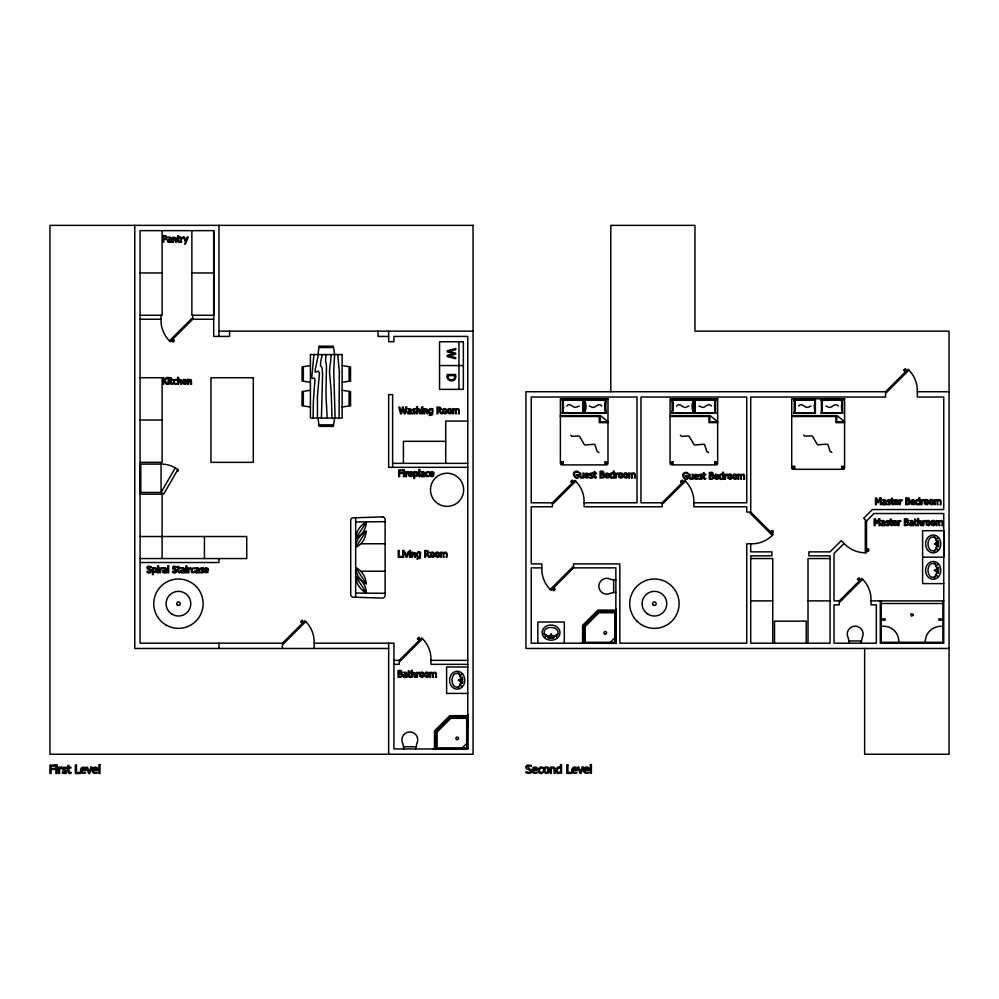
<?xml version="1.0" encoding="UTF-8"?>
<svg xmlns="http://www.w3.org/2000/svg" width="999" height="999" viewBox="0 0 999 999"><rect width="100%" height="100%" fill="white"/><g stroke="black" fill="none" stroke-linecap="round" stroke-linejoin="round"><path stroke-width="1.5" d="M774.525 643.181L774.525 621.141L806.255 621.141L806.255 643.181M949.05 648.463L525.949 648.463L525.949 391.733L885.589 391.733L908.029 369.305L908.878 370.154A28.809 28.809 0 0 1 917.319 390.522L917.319 397.028L943.755 397.028L943.755 509.552L872.364 509.552L863.71 518.206L866.52 521.016L866.52 552.747L865.296 552.747L865.296 521.016L866.52 521.016L874 513.523L943.755 513.523L943.755 643.181L880.294 643.181L880.294 600.874M922.601 557.155L922.601 530.706L943.755 530.706L943.755 557.155L922.601 557.155L922.601 583.603L943.755 583.603M326.273 354.707L326.261 354.932A11.563 11.563 0 0 0 326.136 355.482L326.074 355.794A32.118 32.118 0 0 0 325.774 357.58L325.612 359.116A11.826 11.826 0 0 0 325.649 360.939L326.261 364.598A22.827 22.827 0 0 1 326.461 366.508L326.024 390.484A341.421 341.421 0 0 0 326.161 398.638L327.16 418.032M355.656 517.669L355.656 597.327M313.062 418.032L313.336 403.296A252.485 252.485 0 0 1 313.773 395.479L314.985 379.27L314.298 378.022L312.188 378.534L311.775 377.372L313.936 354.57M934.327 562.849L934.477 563.324A3.834 3.834 0 0 1 936.026 564.972M563.299 464.373L563.336 461.988L560.951 461.988M672.989 464.373L673.026 461.988L670.629 461.988M794.63 468.781L794.667 466.383L792.269 466.383M321.428 418.032L322.602 374.001L322.053 367.969A4.196 4.196 0 0 0 321.641 367.182L320.804 365.996A3.584 3.584 0 0 1 320.417 365.022L321.104 359.528A101.96 101.96 0 0 0 321.728 357.093L322.315 354.57M460.789 681.043L460.527 682.979A8.192 8.192 0 0 1 459.765 685.052A4.933 4.933 0 0 1 458.441 686.625A2.01 2.01 0 0 1 457.205 687.062L456.481 687.062A2.935 2.935 0 0 1 454.895 686.6A5.157 5.157 0 0 1 453.346 685.052A7.418 7.418 0 0 1 452.41 682.941A10.539 10.539 0 0 1 452.41 677.484A7.418 7.418 0 0 1 453.346 675.374A5.157 5.157 0 0 1 454.895 673.838A2.935 2.935 0 0 1 456.481 673.376L457.205 673.376A2.01 2.01 0 0 1 458.441 673.801A4.933 4.933 0 0 1 459.765 675.374A8.192 8.192 0 0 1 460.527 677.459L460.789 679.382M936.787 544.78L936.513 546.703A8.192 8.192 0 0 1 935.751 548.788A4.933 4.933 0 0 1 934.44 550.362A2.01 2.01 0 0 1 933.191 550.786L932.467 550.786A2.935 2.935 0 0 1 930.881 550.324A5.157 5.157 0 0 1 929.332 548.788A7.418 7.418 0 0 1 928.396 546.678A10.539 10.539 0 0 1 928.396 541.221A7.418 7.418 0 0 1 929.332 539.11A5.157 5.157 0 0 1 930.881 537.562A2.935 2.935 0 0 1 932.467 537.1L933.191 537.1A2.01 2.01 0 0 1 934.44 537.537A4.933 4.933 0 0 1 935.751 539.11A8.192 8.192 0 0 1 936.513 541.183L936.787 543.119M936.787 571.216L936.513 573.151A8.192 8.192 0 0 1 935.751 575.224A4.933 4.933 0 0 1 934.44 576.81A2.01 2.01 0 0 1 933.191 577.235L932.467 577.235A2.935 2.935 0 0 1 930.881 576.773A5.157 5.157 0 0 1 929.332 575.224A7.418 7.418 0 0 1 928.396 573.114A10.539 10.539 0 0 1 928.396 567.669A7.418 7.418 0 0 1 929.332 565.559A5.157 5.157 0 0 1 930.881 564.01A2.935 2.935 0 0 1 932.467 563.548L933.191 563.548A2.01 2.01 0 0 1 934.44 563.973A4.933 4.933 0 0 1 935.751 565.559A8.192 8.192 0 0 1 936.513 567.632L936.787 569.567M458.329 672.664L458.479 673.151A3.834 3.834 0 0 1 460.027 674.8M934.327 536.401L934.477 536.875A3.834 3.834 0 0 1 936.026 538.536M936.1 547.976L938.024 550.212M317.919 354.57L319.018 347.515L333.541 347.515L334.64 354.57L334.066 364.348A122.69 122.69 0 0 0 333.803 372.652L335.09 418.032M334.64 418.032L333.541 425.087L319.018 425.087L317.919 418.032M318.344 354.57L315.809 367.02A34.565 34.565 0 0 1 315.247 368.918L315.197 372.165L318.394 371.128L319.468 372.914L317.432 396.378L317.47 418.032M432.018 408.966L432.867 408.741L432.555 414.735L429.133 415.472C429.558 414.947 434.602 413.261 430.119 413.648C427.16 412.749 429.008 407.03 432.018 408.966A2.248 2.248 0 0 0 430.357 408.653M419.742 552.435L420.591 552.222L420.279 558.216L416.845 558.941C417.282 558.416 422.327 556.73 417.844 557.117C414.885 556.218 416.733 550.499 419.742 552.435A2.248 2.248 0 0 0 418.082 552.122M549.8 637.999L550.549 634.802L551.548 634.802L552.297 637.999L549.8 637.999L550.424 635.352L551.673 635.352L552.297 637.999M415.859 748.95L416.683 743.843A7.93 7.93 0 0 0 409.815 731.942A7.93 7.93 0 0 0 402.934 743.843L403.771 748.95M861.213 643.181L862.05 638.074A7.93 7.93 0 0 0 855.169 626.173A7.93 7.93 0 0 0 848.301 638.074L849.125 643.181M460.114 684.253L462.025 686.475M936.1 574.425L938.024 576.648M174.388 467.407L175.25 467.907L161.076 492.445L140.747 492.445L140.747 464.11L162.075 464.11M175.25 467.907L177.934 469.455L178.034 470.704L177.198 470.729L163.761 493.993L161.076 492.445L161.076 464.11M355.831 538.411L366.333 522.102A19.093 19.093 0 0 1 355.831 538.411A19.093 19.093 0 0 1 366.333 522.102M355.656 547.514L366.158 531.206A19.093 19.093 0 0 0 355.656 547.514A19.093 19.093 0 0 0 366.158 531.206M551.673 634.939L550.998 633.678L550.499 635.014M544.792 637.437L547.015 635.526M545.991 635.364L546.178 635.152A8.192 8.192 0 0 0 548.289 635.938L550.224 636.201M566.833 406.056C570.466 401.511 573.101 409.44 576.923 406.905M676.523 406.056C680.356 401.436 683.204 410.077 687.3 406.63A9.216 9.216 0 0 1 688.96 406.106M798.626 406.056C802.447 401.436 805.306 410.077 809.402 406.63A9.216 9.216 0 0 1 811.063 406.106M192.745 315.272L192.745 319.243L170.305 341.67L169.455 340.821L191.895 318.381L192.745 319.243L213.686 319.243M282.442 648.463L282.442 643.181L304.882 620.741L305.731 621.603L283.291 644.03L282.442 643.181L140.085 643.181L140.085 230.644L213.898 230.644L213.898 315.272L191.87 315.272L191.87 230.644M571.715 481.93C575.187 477.734 567.569 482.392 572.602 482.592M581.48 643.181L615.859 643.393L615.859 567.869L573.538 567.869L551.111 590.309L550.249 589.447A28.809 28.809 0 0 1 541.808 569.08L541.808 563.898L531.231 563.898L531.231 506.768L552.385 506.768L552.385 502.809L574.825 480.369L575.686 481.218L553.246 503.658L552.385 502.809L531.231 502.809L531.231 397.028L637.012 397.028L637.012 502.809L584.115 502.809M393.943 664.335L399.238 664.335L399.238 660.364L421.665 637.924L422.527 638.786L400.087 661.226L399.238 660.364L393.943 660.364M550.249 589.447L572.689 567.007L573.538 567.869L573.538 563.898L619.817 563.898L619.817 643.181L746.753 643.181L746.753 543.793L751.935 543.793A28.809 28.809 0 0 0 772.302 535.352L773.164 534.502L750.724 512.062L750.724 397.028L885.589 397.028L885.589 391.733L886.438 392.595L908.878 370.154M681.455 481.93C684.902 477.684 677.31 482.392 682.354 482.592M575.686 481.218A28.809 28.809 0 0 1 584.115 501.598L584.115 506.768L662.137 506.768L662.137 502.809L684.565 480.369L685.426 481.218L662.986 503.658L662.137 502.809L640.971 502.809L640.971 397.028L746.753 397.028L746.753 502.809L693.868 502.809M467.544 717.057L450.287 716.945L435.751 731.468L435.876 748.738M583.841 643.181L583.841 625.911L598.364 611.388L615.634 611.5M462.262 747.851L466.67 743.443M583.953 643.181L583.953 625.961L598.364 611.388M610.339 642.295L614.747 637.886M770.941 532.28L771.715 531.493M771.64 532.979L772.414 532.205M844.08 543.456L834.015 553.508L834.015 600.874L839.31 600.874L861.75 578.433L862.599 579.283A28.809 28.809 0 0 1 871.041 599.65L871.041 604.832L876.323 604.832L876.323 643.181L834.015 643.181L834.015 604.832L839.31 604.832L839.31 600.874L840.159 601.723L862.599 579.283M560.901 464.385L563.336 461.988M670.579 464.385L673.026 461.988M792.219 468.793L794.667 466.383M459.565 680.794L458.266 680.169L459.602 679.67M935.564 544.53L934.252 543.893L935.601 543.394M935.564 570.978L934.252 570.342L935.601 569.842M462.025 673.95L460.114 676.186M938.024 537.687L936.1 539.91M938.024 564.135L936.1 566.358M881.18 619.18L885.052 618.793L885.052 620.229L881.18 619.842M942.881 619.842L938.998 620.229L938.998 618.793L942.881 619.18M61.001 767.257L59.565 768.131L59.565 767.195L58.516 767.195L58.516 773.488L59.565 773.488L59.565 769.018C60.577 768.593 63.337 767.669 61.001 767.257A2.06 2.06 0 0 1 61.838 767.232M555.082 635.526L557.305 637.437M615.859 592.27L610.751 593.106A7.93 7.93 0 0 1 598.851 586.226A7.93 7.93 0 0 1 610.751 579.358L615.859 580.182M938.573 542.694L935.389 543.444L935.389 544.443L938.573 545.192L938.573 542.694L935.938 543.319L935.938 544.58L938.573 545.192M462.587 678.97L459.39 679.72L459.39 680.719L462.587 681.468L462.587 678.97L459.94 679.582L459.94 680.843L462.587 681.468M938.573 569.143L935.389 569.892L935.389 570.891L938.573 571.64L938.573 569.143L935.938 569.767L935.938 571.016L938.573 571.64M598.95 452.535L597.19 451.56L595.004 444.867A2.273 2.273 0 0 0 594.193 444.268L585.177 444.992A2.435 2.435 0 0 1 584.315 444.555L579.595 436.476A3.334 3.334 0 0 0 578.558 436.001L571.865 436.326L570.729 435.127M708.628 452.535L706.867 451.56L704.682 444.867A2.273 2.273 0 0 0 703.87 444.268L694.854 444.992A2.435 2.435 0 0 1 693.993 444.555L689.285 436.476A3.334 3.334 0 0 0 688.249 436.001L681.555 436.326L680.406 435.127M831.855 452.36L830.094 451.386L827.909 444.692A2.273 2.273 0 0 0 827.097 444.105L818.081 444.817A2.435 2.435 0 0 1 817.219 444.393L812.499 436.313A3.334 3.334 0 0 0 811.463 435.826L804.769 436.151L803.633 434.965M310.414 365.597L303.359 366.695L303.359 381.218L310.414 382.317M342.145 382.317L349.2 381.218L349.2 366.695L342.145 365.597M310.414 390.284L303.359 391.383L303.359 405.894L310.414 407.005M342.145 407.005L349.2 405.894L349.2 391.383L342.145 390.284M543.506 633.741L543.98 633.89A3.834 3.834 0 0 0 545.641 635.439M551.885 636.201L553.808 635.938A8.192 8.192 0 0 0 555.894 635.177A4.933 4.933 0 0 0 557.467 633.853A2.01 2.01 0 0 0 557.892 632.617L557.892 631.892A2.935 2.935 0 0 0 557.43 630.307A5.157 5.157 0 0 0 555.894 628.758A7.418 7.418 0 0 0 553.783 627.822A10.539 10.539 0 0 0 548.326 627.822A7.418 7.418 0 0 0 546.216 628.758A5.157 5.157 0 0 0 544.667 630.307A2.935 2.935 0 0 0 544.205 631.892L544.205 632.617A2.01 2.01 0 0 0 544.642 633.853A4.933 4.933 0 0 0 546.216 635.177M600.411 413.049L602.522 412.862A25.4 25.4 0 0 1 605.282 412.837L605.918 412.874M599.987 413.087L598.501 413.211A23.764 23.764 0 0 1 597.24 413.261L584.765 413.261A26.661 26.661 0 0 0 584.765 399.875L605.918 399.875A24.213 24.213 0 0 0 605.918 413.261L596.815 413.261A25.687 25.687 0 0 1 595.766 413.224L590.259 412.787A19.693 19.693 0 0 0 584.752 413.199L584.765 399.875A19.693 19.693 0 0 0 590.259 400.299M605.918 400.262L605.282 400.287A25.4 25.4 0 0 1 602.522 400.274L598.501 399.925A23.764 23.764 0 0 0 597.24 399.875L596.815 399.875A25.687 25.687 0 0 0 595.766 399.9L590.259 400.337M715.596 400.262L714.959 400.287A25.4 25.4 0 0 1 712.212 400.274L708.191 399.925A23.764 23.764 0 0 0 706.917 399.875L694.442 399.875A24.213 24.213 0 0 1 694.405 413.224L715.596 413.261A24.213 24.213 0 0 1 715.596 399.875L706.505 399.875A25.687 25.687 0 0 0 705.444 399.9L699.937 400.337M562.449 412.874L563.086 412.837A25.4 25.4 0 0 1 565.834 412.862L569.855 413.211A23.764 23.764 0 0 0 571.128 413.261L583.603 413.261A24.213 24.213 0 0 1 583.603 399.875L562.449 399.875A24.213 24.213 0 0 1 562.412 413.224L571.54 413.261A25.687 25.687 0 0 0 572.602 413.224L578.109 412.787A19.693 19.693 0 0 1 583.616 413.199L583.603 399.875A19.693 19.693 0 0 1 578.109 400.299M842.532 400.262L841.895 400.287A25.4 25.4 0 0 1 839.135 400.274L835.127 399.925A23.764 23.764 0 0 0 833.853 399.875L821.378 399.875A24.213 24.213 0 0 1 821.378 413.261L842.532 413.261A24.213 24.213 0 0 1 842.569 399.875L833.428 399.875A25.687 25.687 0 0 0 832.379 399.9L826.872 400.337M672.127 412.874L672.764 412.837A25.4 25.4 0 0 1 675.524 412.862L679.532 413.211A23.764 23.764 0 0 0 680.806 413.261L693.281 413.261A24.213 24.213 0 0 1 693.281 399.875L672.127 399.875A24.213 24.213 0 0 1 672.09 413.224L681.231 413.261A25.687 25.687 0 0 0 682.28 413.224L687.787 412.787A19.693 19.693 0 0 1 693.294 413.199M794.23 412.874L794.867 412.837A25.4 25.4 0 0 1 797.627 412.862L801.635 413.211A23.764 23.764 0 0 0 802.909 413.261L815.384 413.261A24.213 24.213 0 0 1 815.421 399.875L794.23 399.875A23.477 23.477 0 0 1 794.23 413.261L803.321 413.261A25.687 25.687 0 0 0 804.382 413.224L809.889 412.787A19.693 19.693 0 0 1 815.396 413.199L815.384 399.875A19.693 19.693 0 0 1 809.889 400.299M355.632 521.94L385.102 521.69M140.085 272.964L162.113 272.964M191.87 272.964L213.898 272.964M140.085 315.272L162.113 315.272L162.113 230.644M140.085 319.243L161.014 319.243M218.968 331.144L473.051 331.144M388.661 336.426L378.072 336.426L378.072 331.144M439.56 365.559L463.361 365.559M140.085 377.722L162.113 377.722L162.113 462.35L140.085 462.35M917.319 391.733L949.05 391.733M560.377 415.609L600.474 415.609L607.979 421.778L600.162 421.778L600.162 415.609M670.067 415.609L710.152 415.609L717.669 421.778L709.839 421.778L709.839 415.609M791.707 415.609L837.087 415.609L844.592 421.778L836.775 421.778L836.775 415.609M560.377 416.496L600.162 416.496M670.067 416.496L709.839 416.496M791.707 416.496L836.775 416.496M140.085 420.03L162.113 420.03M467.769 421.054L445.729 421.054L445.729 463.361M607.979 422.664L599.275 422.664L599.275 416.496M717.669 422.664L708.953 422.664L708.953 416.496M844.592 422.664L835.888 422.664L835.888 416.496M445.729 441.321L403.421 441.321L403.421 463.361M605.057 464.373L605.019 461.988L607.417 461.988M714.747 464.373L714.71 461.988L717.095 461.988M392.619 463.361L467.769 463.361M140.085 464.335L140.085 492.232M841.67 468.781L841.633 466.383L844.03 466.383M467.769 467.32L388.661 467.32L388.661 394.605L392.619 394.605L392.619 467.32M140.085 494.205L162.113 494.205L162.113 558.553M140.085 536.525L246.741 536.525L246.741 558.553L140.085 558.553M360.776 543.756L385.102 543.756M866.52 549.6L867.619 549.6M866.52 550.599L867.619 550.599M750.724 558.553L772.751 558.553L772.751 643.181M830.057 558.553L808.016 558.553L808.016 643.181M140.085 562.524L218.968 562.524L218.968 558.553M541.808 567.869L531.231 567.869L531.231 643.181L615.859 643.181M360.776 571.228L385.102 571.228M750.724 600.874L772.751 600.874M808.016 600.874L830.057 600.874M871.041 600.874L943.755 600.874M881.18 603.508L942.881 603.508M615.859 609.015L615.634 643.393M615.859 610.127L597.839 610.127L582.579 625.386L582.579 643.393M615.634 612.762L598.938 612.762L585.227 626.485L585.227 643.181M849.125 640.971L861.213 640.971M585.227 642.295L614.747 642.295L614.747 612.762M314.173 643.181L393.943 643.181L393.943 748.95L467.769 748.95L467.769 336.426L393.943 336.426L393.943 341.72L388.661 341.72L388.661 331.144M388.661 648.463L134.79 648.463L134.79 225.362M430.969 660.364L467.769 660.364M467.769 664.335L430.969 664.335L430.969 659.153A28.809 28.809 0 0 0 422.527 638.786M467.769 666.982L446.615 666.982L446.615 693.418L467.769 693.418M467.769 714.572L467.544 748.95M467.769 715.684L449.762 715.684L434.49 730.943L434.49 748.95M467.544 718.318L450.849 718.318L437.137 732.042L437.137 748.738M403.771 746.753L415.859 746.753M437.137 747.851L466.67 747.851L466.67 718.318M467.769 748.738L433.391 748.95M355.632 593.056L385.102 593.306M809.889 400.337L804.382 399.9A25.687 25.687 0 0 0 803.321 399.875L802.909 399.875A23.764 23.764 0 0 0 801.635 399.925L797.614 400.262A25.4 25.4 0 0 1 794.867 400.299L794.23 400.262M687.787 400.337L682.28 399.9A25.687 25.687 0 0 0 681.231 399.875L680.806 399.875A23.764 23.764 0 0 0 679.532 399.925L675.524 400.262A25.4 25.4 0 0 1 672.764 400.299L672.127 400.262M578.109 400.337L575.774 400.162M842.532 412.874L841.895 412.837A25.4 25.4 0 0 0 839.135 412.862L835.127 413.211A23.764 23.764 0 0 1 833.853 413.261L833.428 413.261A25.687 25.687 0 0 1 832.379 413.224L826.872 412.787A19.693 19.693 0 0 0 821.365 413.199A26.661 26.661 0 0 0 821.378 399.875A19.693 19.693 0 0 0 826.872 400.299M562.449 400.262L563.086 400.287A25.4 25.4 0 0 0 565.834 400.274L569.855 399.925A23.764 23.764 0 0 1 571.128 399.875L571.54 399.875A25.687 25.687 0 0 1 572.602 399.9L575.349 400.124M715.596 412.874L714.959 412.837A25.4 25.4 0 0 0 712.212 412.862L708.191 413.211A23.764 23.764 0 0 1 706.917 413.261L706.505 413.261A25.687 25.687 0 0 1 705.444 413.224L699.937 412.787A19.693 19.693 0 0 0 694.43 413.199L694.442 399.875A19.693 19.693 0 0 0 699.937 400.299M163.062 464.135L164.048 464.21M558.603 633.741L558.204 633.828A3.834 3.834 0 0 1 556.468 635.439M165.035 464.323L166.021 464.473M166.995 464.647L167.957 464.872M177.635 469.967L178.222 470.816L177.198 470.729M168.918 465.134L169.855 465.422M170.792 465.746L171.716 466.108M601.71 406.056C597.877 401.423 595.029 410.089 590.933 406.63A9.216 9.216 0 0 0 589.273 406.106M172.627 466.508L173.514 466.945M841.633 466.383L844.08 468.793M714.71 461.988L717.145 464.385M605.019 461.988L607.467 464.385M905.718 370.042L906.505 370.816M905.019 370.741L905.806 371.516M859.452 579.17L860.226 579.944M858.74 579.87L859.527 580.644M772.302 535.352L749.862 512.912L750.724 512.062L746.753 512.062L746.753 506.768L693.868 506.768L693.868 501.598A28.809 28.809 0 0 0 685.426 481.218M682.267 481.106L683.054 481.88M572.527 481.106L573.314 481.88M553.321 588.086L554.108 588.861M552.622 588.786L553.409 589.572M172.527 339.46L173.314 340.234M171.828 340.159L172.602 340.934M419.368 638.673L420.154 639.447M418.668 639.372L419.455 640.147M302.572 621.478L303.359 622.265M301.873 622.177L302.66 622.964M838.336 406.056C834.502 401.448 831.63 410.052 827.547 406.63A9.216 9.216 0 0 0 825.886 406.106M711.4 406.056C707.592 401.473 704.707 410.04 700.611 406.63A9.216 9.216 0 0 0 698.963 406.106M355.656 567.482L366.158 583.791A19.093 19.093 0 0 0 355.656 567.482A19.093 19.093 0 0 0 366.158 583.791M355.831 576.585L366.333 592.894A19.093 19.093 0 0 0 355.831 576.585A19.093 19.093 0 0 0 366.333 592.894M539.847 771.99C537.15 767.707 543.081 768.593 543.056 767.432C539.984 765.421 536.875 769.442 538.748 772.264A2.435 2.435 0 0 0 540.022 773.326C542.907 774.437 544.355 770.878 540.784 772.564A1.536 1.536 0 0 1 539.847 771.99M331.131 354.57L330.569 361.875A79.346 79.346 0 0 0 329.832 367.395L329.62 370.179A42.482 42.482 0 0 0 329.57 372.877L330.756 386.85A122.028 122.028 0 0 1 331.206 392.27L332.005 418.032M934.327 551.46L934.477 551.011A3.834 3.834 0 0 0 936.026 549.363M934.327 577.934L934.477 577.459A3.834 3.834 0 0 0 936.026 575.811M458.329 687.724L458.479 687.287A3.834 3.834 0 0 0 460.027 685.626M337.737 354.57L339.298 371.316A87.05 87.05 0 0 1 339.285 375.974L339.061 418.032M942.881 600.874L942.881 642.295L881.18 642.295L881.18 600.874M939.822 619.18L939.822 619.842M884.227 619.18L884.227 619.842M864.647 648.463L864.647 754.245L949.05 754.245L949.05 331.144L694.967 331.144L694.967 225.362L610.789 225.362L610.789 391.733M821.378 399.875L821.378 413.261M750.724 543.793L750.724 551.86L771.877 551.86L771.877 555.831L750.724 555.831L750.724 643.181L830.057 643.181L830.057 555.831L808.89 555.831L808.89 551.86L830.057 551.86L841.27 540.646L844.929 544.305A28.809 28.809 0 0 0 865.296 552.747M613.648 580.182L613.648 592.27M564.285 643.181L564.285 622.027L537.849 622.027L537.849 643.181M458.953 341.758L458.953 389.36M388.661 643.181L388.661 754.245M314.173 648.463L314.173 641.97A28.809 28.809 0 0 0 305.731 621.603M229.545 331.144L229.545 336.426L213.686 336.426L213.686 230.644M218.968 225.362L218.968 336.426M218.968 643.181L218.968 648.463M204.433 536.525L204.433 558.553M161.014 315.272L161.014 320.454A28.809 28.809 0 0 0 169.455 340.821M140.297 464.547L140.297 492.007M693.294 399.937A19.693 19.693 0 0 1 687.787 400.299M694.442 399.875A26.661 26.661 0 0 1 694.442 413.261M583.603 413.261A26.661 26.661 0 0 1 583.603 399.875M577.634 406.643A9.216 9.216 0 0 1 579.283 406.106M584.765 399.837A24.213 24.213 0 0 1 584.727 413.224M881.18 626.435A15.172 15.172 0 0 1 898.8 642.295M925.249 642.295A15.584 15.584 0 0 1 942.881 626.435M815.384 413.261A26.661 26.661 0 0 1 815.384 399.875M302.922 391.446L302.922 405.831L302.035 405.694L302.035 391.583L302.922 391.446M461.376 677.772C463.099 679.857 462.562 675.536 461.388 677.697M461.376 682.567C463.136 684.652 462.525 680.282 461.388 682.529M461.6 677.797L462.475 677.871L461.6 677.759M461.6 682.579L462.475 682.667L461.6 682.529M548.001 637.399C549.725 639.51 549.138 635.139 548.001 637.362M548.214 637.424L549.088 637.474L548.214 637.424M552.797 637.399C554.433 639.535 554.02 635.152 552.797 637.325M553.009 637.424L553.883 637.474L553.009 637.424M937.374 546.303C939.048 548.439 938.585 544.005 937.374 546.253M937.374 541.508C938.935 543.656 938.76 539.323 937.387 541.421M937.599 546.316L938.461 546.403L937.599 546.253M937.599 541.52L938.461 541.608L937.599 541.495M937.374 572.739C939.035 574.862 938.648 570.491 937.387 572.664M937.374 567.956C939.16 570.042 938.398 565.596 937.374 567.956M937.599 572.764L938.461 572.839L937.599 572.702M937.599 567.969L938.473 568.019L937.599 567.969M454.707 376.461C455.269 381.568 446.64 380.557 448.239 375.612L454.707 375.612L454.707 376.461M455.656 376.398C456.306 383.828 444.53 381.256 447.277 374.488L455.656 374.488L455.656 376.398M173.901 381.331C173.501 384.652 179.845 383.329 174.388 384.215A1.948 1.948 0 0 1 173.376 383.366L173.651 379.807L176.823 379.508C177.422 381.443 173.726 378.509 173.901 381.331M191.845 569.867C191.458 573.176 197.802 571.865 192.345 572.752A1.948 1.948 0 0 1 191.321 571.903L191.596 568.344L194.78 568.044C195.367 569.979 191.683 567.032 191.845 569.867M426.361 473.701C425.961 477.01 432.305 475.699 426.848 476.585A1.948 1.948 0 0 1 425.836 475.736L426.111 472.165L429.283 471.878C429.87 473.813 426.186 470.866 426.361 473.701M156.656 570.154L156.056 572.152L153.284 572.552L153.284 574.65L152.447 574.65L152.447 567.769L155.594 567.807L156.656 570.154M417.969 473.988L417.37 475.986L414.597 476.386L414.597 478.484L413.761 478.484L413.761 471.603L416.908 471.628L417.969 473.988M423.963 674.8L423.339 676.76A1.986 1.986 0 0 1 422.202 677.409L419.805 676.348L420.079 672.839A2.01 2.01 0 0 1 421.228 672.19L422.202 672.19A1.986 1.986 0 0 1 423.339 672.839L423.963 674.8M434.553 554.732L433.941 556.693A1.986 1.986 0 0 1 432.792 557.342L430.407 556.281L430.681 552.772A2.01 2.01 0 0 1 431.83 552.122L432.792 552.122A1.986 1.986 0 0 1 433.941 552.772L434.553 554.732M428.958 674.8L428.346 676.76A1.986 1.986 0 0 1 427.21 677.409L424.812 676.348L425.087 672.839A2.01 2.01 0 0 1 426.236 672.19L427.21 672.19A1.986 1.986 0 0 1 428.346 672.839L428.958 674.8M446.828 411.263L446.216 413.224A1.986 1.986 0 0 1 445.079 413.873L442.682 412.812L442.957 409.303A2.01 2.01 0 0 1 444.105 408.653L445.079 408.653A1.986 1.986 0 0 1 446.216 409.303L446.828 411.263M439.56 554.732L438.948 556.693A1.986 1.986 0 0 1 437.799 557.342L435.414 556.281L435.689 552.772A2.01 2.01 0 0 1 436.838 552.122L437.799 552.122A1.986 1.986 0 0 1 438.948 552.772L439.56 554.732M451.835 411.263L451.223 413.224A1.986 1.986 0 0 1 450.087 413.873L447.689 412.812L447.964 409.303A2.01 2.01 0 0 1 449.113 408.653L450.087 408.653A1.986 1.986 0 0 1 451.223 409.303L451.835 411.263M549.2 770.241C549.275 776.523 540.409 772.202 544.355 767.794A2.51 2.51 0 0 1 545.791 766.982L547.002 766.982A2.485 2.485 0 0 1 548.426 767.794L549.2 770.241M574.4 474.088L574.712 476.311L576.098 477.372L577.971 477.197L577.971 475.462L576.423 475.462L576.423 474.675L578.846 474.675C579.208 484.103 568.081 472.24 576.635 471.228A4.296 4.296 0 0 1 578.371 471.59C580.394 474.188 574.063 470.054 574.4 474.088M622.827 475.536L622.215 477.497A1.986 1.986 0 0 1 621.078 478.146L618.681 477.085L618.955 473.576A2.01 2.01 0 0 1 620.104 472.927L621.078 472.927A1.986 1.986 0 0 1 622.215 473.576L622.827 475.536M627.834 475.536L627.222 477.497A1.986 1.986 0 0 1 626.086 478.146L623.688 477.085L623.963 473.576A2.01 2.01 0 0 1 625.112 472.927L626.086 472.927A1.986 1.986 0 0 1 627.222 473.576L627.834 475.536M683.666 475.274L683.978 477.497L685.376 478.558L687.237 478.384L687.237 476.648L685.689 476.648L685.689 475.861L688.124 475.861C688.486 485.289 677.347 473.426 685.901 472.415A4.296 4.296 0 0 1 687.649 472.777C689.66 475.387 683.328 471.241 683.666 475.274M732.105 476.723L731.493 478.683A1.986 1.986 0 0 1 730.344 479.333L727.946 478.271L728.234 474.762A2.01 2.01 0 0 1 729.382 474.113L730.344 474.113A1.986 1.986 0 0 1 731.493 474.762L732.105 476.723M737.112 476.723L736.5 478.683A1.986 1.986 0 0 1 735.351 479.333L732.954 478.271L733.241 474.762A2.01 2.01 0 0 1 734.39 474.113L735.351 474.113A1.986 1.986 0 0 1 736.5 474.762L737.112 476.723M928.483 502.185L927.871 504.145A1.986 1.986 0 0 1 926.722 504.795L924.325 503.733L924.612 500.224A2.01 2.01 0 0 1 925.761 499.575L926.722 499.575A1.986 1.986 0 0 1 927.871 500.224L928.483 502.185M930.281 523.076L929.669 525.037A1.986 1.986 0 0 1 928.521 525.686L926.123 524.637L926.41 521.128A2.01 2.01 0 0 1 927.559 520.467L928.521 520.467A1.986 1.986 0 0 1 929.669 521.116L930.281 523.076M933.491 502.185L932.879 504.145A1.986 1.986 0 0 1 931.73 504.795L929.332 503.733L929.619 500.224A2.01 2.01 0 0 1 930.768 499.575L931.73 499.575A1.986 1.986 0 0 1 932.879 500.224L933.491 502.185M935.289 523.076L934.677 525.037A1.986 1.986 0 0 1 933.528 525.686L931.13 524.637L931.418 521.128A2.01 2.01 0 0 1 932.567 520.467L933.528 520.467A1.986 1.986 0 0 1 934.677 521.116L935.289 523.076M80.619 769.655C78.946 776.323 90.822 771.603 82.855 772.564A1.748 1.748 0 0 1 81.955 771.802L81.643 770.454L86.001 770.454C87.063 766.545 80.819 765.796 80.619 769.655M92.432 769.655C90.772 776.323 102.61 771.603 94.668 772.564A1.748 1.748 0 0 1 93.769 771.802L93.456 770.454L97.815 770.454C98.876 766.545 92.632 765.796 92.432 769.655M182.43 381.193C181.106 386.538 190.572 382.754 184.216 383.529A1.399 1.399 0 0 1 183.504 382.929L183.254 381.843L186.738 381.843L186.426 379.982L183.779 379.283L182.43 381.193M204.196 569.73C202.859 575.074 212.35 571.291 205.981 572.065A1.399 1.399 0 0 1 205.27 571.453L205.02 570.379L208.504 570.379L208.179 568.506L205.544 567.807L204.196 569.73M408.591 473.563C407.267 478.908 416.733 475.124 410.377 475.899A1.399 1.399 0 0 1 409.665 475.287L409.415 474.2L412.899 474.2L412.575 472.34L409.94 471.64L408.591 473.563M429.745 473.563C428.409 478.908 437.912 475.124 431.543 475.899A1.399 1.399 0 0 1 430.819 475.287L430.569 474.2L434.053 474.2L433.741 472.34L431.093 471.64L429.745 473.563M532.255 769.542C530.594 776.223 542.432 771.503 534.49 772.464A1.748 1.748 0 0 1 533.591 771.703L533.279 770.354L537.637 770.354C538.698 766.445 532.455 765.696 532.255 769.542M556.331 769.517L556.93 772.714A2.023 2.023 0 0 0 558.116 773.501L560.489 772.739L561.55 773.388L561.55 764.622L560.489 764.622L560.489 767.344A2.86 2.86 0 0 0 558.416 766.982A2.46 2.46 0 0 0 557.08 767.794L556.331 769.517M584.74 474.987C583.404 480.319 592.894 476.548 586.525 477.31A1.399 1.399 0 0 1 585.814 476.71L585.564 475.624L589.048 475.624L588.723 473.763L586.088 473.064L584.74 474.987M572.04 769.542C570.367 776.223 582.23 771.503 574.275 772.464A1.748 1.748 0 0 1 573.376 771.703L573.064 770.354L577.422 770.354C578.483 766.445 572.24 765.696 572.04 769.542M583.853 769.542C582.167 776.223 594.043 771.503 586.076 772.464A1.748 1.748 0 0 1 585.177 771.703L584.877 770.354L589.223 770.354C590.297 766.445 584.04 765.696 583.853 769.542M605.107 474.987C603.783 480.319 613.249 476.548 606.893 477.31A1.399 1.399 0 0 1 606.181 476.71L605.931 475.624L609.415 475.624L609.103 473.763L606.455 473.064L605.107 474.987M609.964 474.962L610.439 477.522A1.611 1.611 0 0 0 611.4 478.146L614.148 478.046L614.148 471.041L613.299 471.041L613.299 473.226A2.285 2.285 0 0 0 611.638 472.927A1.973 1.973 0 0 0 610.564 473.588L609.964 474.962M694.018 476.173C692.669 481.506 702.172 477.734 695.804 478.496A1.399 1.399 0 0 1 695.079 477.897L694.829 476.81L698.313 476.81L698.001 474.95L695.354 474.25L694.018 476.173M714.385 476.173C713.061 481.506 722.527 477.734 716.171 478.496A1.399 1.399 0 0 1 715.446 477.897L715.209 476.81L718.693 476.81L718.368 474.95L715.734 474.25L714.385 476.173M719.243 476.148L719.717 478.708A1.611 1.611 0 0 0 720.666 479.333L723.413 479.233L723.413 472.227L722.564 472.227L722.564 474.413A2.285 2.285 0 0 0 720.903 474.113A1.973 1.973 0 0 0 719.842 474.775L719.243 476.148M894.267 501.623C892.931 506.968 902.422 503.184 896.053 503.958A1.399 1.399 0 0 1 895.341 503.359L895.092 502.272L898.576 502.272L898.251 500.412L895.616 499.712L894.267 501.623M892.956 522.527C891.62 527.872 901.098 524.088 894.742 524.862A1.399 1.399 0 0 1 894.018 524.25L893.768 523.164L897.252 523.164L896.94 521.303L894.292 520.604L892.956 522.527M910.763 501.623C909.44 506.968 918.905 503.184 912.549 503.958A1.399 1.399 0 0 1 911.837 503.359L911.587 502.272L915.072 502.272L914.747 500.412L912.112 499.712L910.763 501.623M915.621 501.598L916.095 504.17A1.611 1.611 0 0 0 917.057 504.795L919.804 504.695L919.804 497.689L918.955 497.689L918.955 499.875A2.285 2.285 0 0 0 917.282 499.575A1.973 1.973 0 0 0 916.22 500.224L915.621 501.598M167.033 237.55L166.071 239.348L163.686 239.735L163.686 242.233L162.8 242.233L162.8 235.539L165.884 235.764L167.033 237.55M401.685 675.287L400.911 676.41L398.951 676.548L398.951 674.075L401.136 674.25L401.685 675.287M603.671 476.024L602.909 477.147L600.936 477.285L600.936 474.812L603.121 474.987L603.671 476.024M712.949 477.21L712.175 478.334L710.214 478.471L710.214 475.999L712.399 476.173L712.949 477.21M909.327 502.672L908.566 503.796L906.592 503.933L906.592 501.461L908.778 501.635L909.327 502.672M908.004 523.576L907.242 524.7L905.281 524.837L905.281 522.352L907.467 522.527L908.004 523.576M62.35 768.556L62.637 770.017L65.747 771.815L64.411 772.739L62.338 771.927L62.275 773.114L64.947 773.601A2.398 2.398 0 0 0 66.196 773.064L66.471 770.566L63.387 768.83L64.635 767.944L66.596 768.631L66.596 767.507L63.699 767.182L62.35 768.556M200.137 568.856C202.934 572.402 203.709 571.166 200.075 572.502L202.223 572.889A1.923 1.923 0 0 0 203.209 572.464C204.932 568.718 197.228 569.78 203.534 568.019L201.211 567.757L200.137 568.856M412.225 409.84C415.022 413.374 415.809 412.15 412.175 413.474L414.31 413.873A1.923 1.923 0 0 0 415.309 413.436C417.033 409.69 409.315 410.751 415.634 408.991L413.311 408.728L412.225 409.84M589.647 474.113C592.444 477.647 593.219 476.423 589.585 477.747L591.733 478.146A1.923 1.923 0 0 0 592.719 477.709C594.442 473.976 586.738 475.024 593.044 473.264L590.721 473.002L589.647 474.113M698.913 475.299C701.71 478.833 702.497 477.609 698.863 478.933L700.998 479.333A1.923 1.923 0 0 0 701.997 478.896C703.721 475.162 696.003 476.211 702.309 474.45L699.999 474.188L698.913 475.299M887.124 500.761C889.922 504.295 890.696 503.071 887.062 504.395L889.21 504.795A1.923 1.923 0 0 0 890.196 504.358C891.92 500.611 884.215 501.673 890.521 499.912L888.198 499.65L887.124 500.761M885.801 521.653C888.698 525.224 889.26 523.976 885.751 525.287L887.886 525.686A1.923 1.923 0 0 0 888.885 525.262C890.609 521.515 882.891 522.564 889.197 520.804L886.875 520.554L885.801 521.653M147.128 567.507L147.527 569.105L150.674 571.028L149.176 572.152L147.103 571.278L147.04 572.402C151.361 575.137 153.459 568.468 148.239 568.481C146.741 565.422 156.306 568.031 148.439 566.108A2.135 2.135 0 0 0 147.44 566.82L147.128 567.507M172.627 567.507L173.014 569.105L176.174 571.028L174.675 572.152L172.54 571.278L172.54 572.402C176.848 575.137 178.958 568.468 173.739 568.481C172.228 565.422 181.793 568.031 173.938 566.108A2.135 2.135 0 0 0 172.939 566.82L172.627 567.507M402.609 675.249L401.523 677.022L398.064 677.31L398.064 670.604C403.658 669.255 400.924 673.264 402.609 675.249M525.998 766.757C524.975 770.304 531.031 768.668 530.307 771.74C529.183 774.475 525.112 769.705 525.886 772.889C535.539 774.612 530.531 769.442 527.222 766.595C528.259 764.035 532.017 768.431 531.256 765.396L527.647 765.022A2.672 2.672 0 0 0 526.386 765.908L525.998 766.757M604.595 475.999L603.508 477.759L600.049 478.046L600.049 471.341C605.644 470.005 602.909 474.013 604.595 475.999M713.873 477.185L712.786 478.946L709.327 479.233L709.327 472.527C714.922 471.191 712.187 475.199 713.873 477.185M910.251 502.634L909.165 504.408L905.706 504.695L905.706 497.989C911.3 496.64 908.566 500.661 910.251 502.634M908.928 523.538L907.841 525.299L904.382 525.599L904.382 518.893C909.977 517.544 907.242 521.553 908.928 523.538M443.306 410.414C443.918 418.206 448.089 406.368 443.306 410.414M431.031 553.883C431.643 561.675 435.814 549.837 431.031 553.883M420.429 673.95C421.041 681.743 425.212 669.904 420.429 673.95M448.314 410.414C448.926 418.206 453.096 406.368 448.314 410.414M436.039 553.883C436.65 561.675 440.821 549.837 436.039 553.883M425.437 673.95C426.049 681.743 430.219 669.904 425.437 673.95M544.78 769.18L545.117 772.04L546.778 772.614A1.424 1.424 0 0 0 547.652 772.052L547.664 768.431A1.424 1.424 0 0 0 546.778 767.869L546.003 767.869A1.436 1.436 0 0 0 545.117 768.431L544.78 769.18M619.305 474.687C619.917 482.48 624.088 470.641 619.305 474.687M624.313 474.687C624.924 482.48 629.095 470.641 624.313 474.687M728.571 475.874C729.195 483.666 733.366 471.828 728.571 475.874M733.578 475.874C734.203 483.666 738.373 471.828 733.578 475.874M924.949 501.336C925.574 509.128 929.744 497.29 924.949 501.336M926.747 522.227C927.372 530.019 931.543 518.194 926.747 522.227M929.957 501.336C930.581 509.128 934.752 497.29 929.957 501.336M931.755 522.227C932.379 530.019 936.55 518.194 931.755 522.227M155.782 570.242L155.22 571.865L153.284 571.865L153.921 568.593L155.357 568.706L155.782 570.242M417.107 474.075L416.533 475.699L414.597 475.686L415.234 472.427L416.67 472.539L417.107 474.075M557.479 769.242C555.769 774.038 563.324 773.076 560.489 768.231L558.379 768.044L557.479 769.242M610.889 474.737C609.515 478.583 615.571 477.797 613.299 473.926L611.613 473.776L610.889 474.737M720.167 475.924C718.781 479.77 724.837 478.983 722.564 475.112L720.878 474.962L720.167 475.924M916.545 501.386C915.171 505.219 921.215 504.445 918.955 500.574L917.257 500.424L916.545 501.386M167.52 240.297L167.457 240.784A1.723 1.723 0 0 0 167.732 241.696L167.907 241.933A1.523 1.523 0 0 0 168.993 242.382L171.466 242.233L171.428 238.361L170.28 237.163L167.869 237.312C171.116 238.911 171.553 237.5 167.52 240.297M162.675 570.854L162.612 571.341A1.723 1.723 0 0 0 162.887 572.265L163.062 572.489A1.523 1.523 0 0 0 164.148 572.939L166.621 572.802L166.583 568.918L165.434 567.732L163.024 567.882C166.271 569.467 166.708 568.069 162.675 570.854M180.732 570.854L180.669 571.341A1.723 1.723 0 0 0 180.931 572.265L181.119 572.489A1.523 1.523 0 0 0 182.193 572.939L184.678 572.802L184.64 568.918L183.491 567.732L181.081 567.882C184.328 569.467 184.765 568.069 180.732 570.854M195.255 570.854L195.192 571.341A1.723 1.723 0 0 0 195.467 572.265L195.642 572.489A1.523 1.523 0 0 0 196.728 572.939L199.201 572.802L199.163 568.918L198.014 567.732L195.604 567.882C198.851 569.467 199.288 568.069 195.255 570.854M407.342 411.838L407.292 412.312A1.723 1.723 0 0 0 407.555 413.236L407.742 413.474A1.523 1.523 0 0 0 408.816 413.911L411.301 413.773L411.263 409.902L410.114 408.703L407.704 408.853C410.951 410.439 411.388 409.041 407.342 411.838M420.666 474.687L420.604 475.174A1.723 1.723 0 0 0 420.879 476.098L421.054 476.323A1.523 1.523 0 0 0 422.14 476.773L424.612 476.635L424.575 472.752L423.426 471.565L421.016 471.715C424.263 473.301 424.7 471.903 420.666 474.687M403.134 675.361L403.072 675.848A1.723 1.723 0 0 0 403.334 676.773L403.521 676.997A1.523 1.523 0 0 0 404.607 677.447L407.08 677.31L407.043 673.438L405.894 672.24L403.484 672.389C406.73 673.975 407.167 672.577 403.134 675.361M882.242 502.759L882.179 503.234A1.723 1.723 0 0 0 882.454 504.158L882.629 504.395A1.523 1.523 0 0 0 883.715 504.832L886.188 504.695L886.15 500.824L885.002 499.625L882.592 499.775C885.838 501.361 886.275 499.962 882.242 502.759M880.918 523.651L880.868 524.138A1.723 1.723 0 0 0 881.13 525.062L881.305 525.287A1.523 1.523 0 0 0 882.392 525.736L884.864 525.599L884.839 521.715L883.69 520.529L881.28 520.666C884.515 522.265 884.964 520.866 880.918 523.651M909.452 523.651L909.402 524.138A1.723 1.723 0 0 0 909.664 525.062L909.852 525.287A1.523 1.523 0 0 0 910.926 525.736L913.411 525.599L913.373 521.715L912.224 520.529L909.814 520.666C913.061 522.265 913.498 520.866 909.452 523.651M429.607 410.414C428.284 414.048 434.228 413.349 432.018 409.652L430.594 409.403L429.607 410.414M417.332 553.883C415.996 557.517 421.953 556.818 419.742 553.121L418.319 552.872L417.332 553.883M172.315 341.346C173.901 344.343 175.612 336.838 172.315 341.346M300.649 621.665C302.235 624.65 303.946 617.145 300.649 621.665M417.445 638.848C419.031 641.845 420.741 634.34 417.445 638.848M553.121 589.984C554.695 592.969 556.406 585.464 553.121 589.984M771.428 530.744C773.438 535.489 774.412 529.045 771.428 530.744M857.529 579.345C859.103 582.342 860.813 574.837 857.529 579.345M867.644 549.263C867.269 554.82 870.653 547.477 867.644 549.263M903.795 370.217C905.381 373.214 907.092 365.709 903.795 370.217M441.233 408.891L439.847 410.864L442.232 413.773L441.071 413.773L438.948 411.113L437.937 411.113L437.937 413.773L437.038 413.773L437.038 407.068L440.109 407.242L441.233 408.891M428.958 552.36L427.572 554.333L429.957 557.242L428.796 557.242L426.673 554.582L425.649 554.582L425.649 557.242L424.762 557.242L424.762 550.536L427.834 550.711L428.958 552.36M440.309 408.953L439.685 410.202L437.937 410.364L437.937 407.842L439.885 408.067L440.309 408.953M428.022 552.435L427.41 553.671L425.649 553.833L425.649 551.311L427.609 551.535L428.022 552.435M319.23 346.191L319.093 347.078L333.466 347.078L333.329 346.191L319.23 346.191M333.466 425.524L333.329 426.411L319.23 426.411L319.093 425.524L333.466 425.524M166.096 237.575L165.472 238.773L163.686 238.973L163.686 236.301L165.622 236.551L166.096 237.575M168.394 240.384L169.668 241.558L170.629 239.61L168.394 240.384M163.549 570.941L164.823 572.115L165.784 570.167L163.549 570.941M181.606 570.941L182.879 572.115L183.828 570.167L181.606 570.941M196.129 570.941L197.402 572.115L198.364 570.167L196.129 570.941M408.216 411.925L409.503 413.099L410.452 411.138L408.216 411.925M421.541 474.775L422.814 475.949L423.776 474.001L421.541 474.775M404.008 675.461L405.282 676.623L406.243 674.675L404.008 675.461M883.116 502.847L884.39 504.008L885.351 502.06L883.116 502.847M881.792 523.738L883.079 524.912L884.028 522.964L881.792 523.738M910.326 523.738L911.612 524.912L912.562 522.964L910.326 523.738M401.361 672.24L400.986 673.114L398.951 673.326L398.951 671.365L401.361 672.24M603.359 472.989L602.984 473.851L600.936 474.075L600.936 472.102L603.359 472.989M712.624 474.175L712.25 475.037L710.214 475.262L710.214 473.289L712.624 474.175M909.015 499.625L908.64 500.499L906.592 500.711L906.592 498.751L909.015 499.625M907.691 520.529L907.317 521.391L905.281 521.615L905.281 519.655L907.691 520.529M81.806 768.943L81.643 769.642L84.977 769.642L83.816 767.931L81.806 768.943M93.619 768.943L93.456 769.642L96.778 769.642L95.617 767.931L93.619 768.943M183.379 380.631L185.914 381.193L184.99 379.82L183.379 380.631M205.145 569.168L207.68 569.73L206.756 568.356L205.145 569.168M409.54 473.002L412.075 473.551L411.151 472.19L409.54 473.002M430.694 473.002L433.229 473.551L432.305 472.19L430.694 473.002M585.689 474.413L588.224 474.975L587.287 473.601L585.689 474.413M533.441 768.843L533.279 769.542L536.6 769.542L535.439 767.831L533.441 768.843M606.056 474.413L608.591 474.975L607.667 473.601L606.056 474.413M573.226 768.843L573.064 769.542L576.386 769.542L575.224 767.831L573.226 768.843M585.027 768.843L584.877 769.542L588.199 769.542L587.037 767.831L585.027 768.843M694.954 475.599L697.489 476.161L696.565 474.787L694.954 475.599M715.334 475.599L717.869 476.161L716.932 474.787L715.334 475.599M895.216 501.061L897.751 501.623L896.827 500.249L895.216 501.061M893.893 521.953L896.428 522.514L895.504 521.153L893.893 521.953M911.712 501.061L914.247 501.623L913.323 500.249L911.712 501.061M911.001 614.148L911.45 616.158L913.311 615.272L913.061 614.148L911.001 614.148M406.044 407.068L404.695 412.699L403.346 407.068L402.435 407.068L401.099 412.649L399.75 407.068L398.826 407.068L400.549 413.773L401.523 413.773L402.859 408.216L404.22 413.773L405.232 413.773L406.918 407.068L406.044 407.068M90.909 767.195L89.211 772.052L87.487 767.195L86.339 767.195L88.699 773.488L89.648 773.488L92.008 767.195L90.909 767.195M407.942 552.222L406.581 556.093L405.207 552.222L404.283 552.222L406.168 557.242L406.93 557.242L408.828 552.222L407.942 552.222M582.33 767.095L580.619 771.952L578.896 767.095L577.759 767.095L580.107 773.388L581.056 773.388L583.428 767.095L582.33 767.095M187.275 237.213L185.901 240.934L184.528 237.213L183.616 237.213A1.648 1.648 0 0 0 182.879 237.25L181.731 237.962L180.881 237.213L180.881 242.233L181.731 242.233C179.683 238.586 183.254 238.861 183.541 237.238L185.452 241.995L184.553 244.093L185.452 244.093L188.162 237.213L187.275 237.213M880.007 497.989L878.383 501.723L876.71 497.989L875.499 497.989L875.499 504.695L876.335 504.695L876.335 498.926L878.059 502.847L880.356 498.926L880.356 504.695L881.243 504.695L881.243 497.989L880.007 497.989M878.683 518.893L877.072 522.627L875.399 518.893L874.175 518.893L874.175 525.599L875.012 525.599L875.012 519.817L876.747 523.751L879.033 519.817L879.033 525.599L879.919 525.599L879.919 518.893L878.683 518.893M164.086 381.143L163.686 384.265L162.8 384.265L162.8 377.56L163.686 377.56L163.686 380.644L166.433 377.56L167.52 377.56L164.748 380.557L167.682 384.265L166.521 384.265L164.086 381.143M456.63 409.103L452.709 408.741L452.709 413.773L453.558 413.773L453.558 410.027L454.72 409.415L455.544 410.227L455.569 413.773L456.406 413.773C454.108 408.429 460.851 408.191 458.416 413.773L459.265 413.773L459.153 409.602L458.104 408.628L456.63 409.103M444.355 552.572L440.434 552.222L440.434 557.242L441.283 557.242L441.283 553.496L442.445 552.884L443.256 553.696L443.294 557.242L444.13 557.242C441.833 551.898 448.563 551.66 446.141 557.242L446.99 557.242L446.878 553.084L445.816 552.097L444.355 552.572M632.629 473.376L628.708 473.026L628.708 478.046L629.557 478.046L629.557 474.3L630.719 473.688L631.53 474.5L631.568 478.046L632.404 478.046C630.107 472.702 636.85 472.465 634.415 478.046L635.264 478.046L635.152 473.876L634.103 472.902L632.629 473.376M433.753 672.639L429.832 672.277L429.832 677.31L430.681 677.31L430.681 673.551L431.843 672.951L432.667 673.763L432.692 677.31L433.541 677.31C431.231 671.965 437.974 671.728 435.539 677.31L436.388 677.31L436.276 673.139L435.227 672.165L433.753 672.639M741.895 474.562L737.974 474.213L737.974 479.233L738.823 479.233L738.823 475.487L739.984 474.875L740.808 475.686L740.833 479.233L741.683 479.233C739.372 473.888 746.116 473.651 743.693 479.233L744.542 479.233L744.43 475.062L743.368 474.088L741.895 474.562M938.273 500.024L934.365 499.662L934.365 504.695L935.214 504.695L935.214 500.936L936.375 500.337L937.187 501.148L937.212 504.695L938.061 504.695C935.751 499.35 942.494 499.113 940.071 504.695L940.921 504.695L940.808 500.524L939.747 499.55L938.273 500.024M940.071 520.916L936.163 520.566L936.163 525.599L937 525.599L937 521.84L938.161 521.228L938.985 522.04L939.01 525.599L939.859 525.599C937.549 520.254 944.292 520.017 941.87 525.599L942.719 525.599L942.606 521.428L941.545 520.454L940.071 520.916M160.802 568.968L160.489 572.802L159.64 572.802L159.64 567.769L160.489 568.518L161.638 567.807A1.648 1.648 0 0 1 162.313 567.794L162.313 568.681L160.802 568.968M189.123 568.968L188.811 572.802L187.974 572.802L187.974 567.769L188.811 568.518L189.96 567.807A1.648 1.648 0 0 1 190.634 567.794L190.634 568.681L189.123 568.968M406.73 472.802L406.431 476.635L405.582 476.635L405.582 471.603L406.431 472.352L407.567 471.64A1.648 1.648 0 0 1 408.241 471.628L408.241 472.515L406.73 472.802M616.533 474.225L616.221 478.046L615.372 478.046L615.372 473.026L616.221 473.763L617.37 473.064A1.648 1.648 0 0 1 618.031 473.051L618.031 473.926L616.533 474.225M417.657 673.476L417.345 677.31L416.496 677.31L416.496 672.277L417.345 673.026L418.494 672.327A1.648 1.648 0 0 1 419.155 672.302L419.155 673.189L417.657 673.476M725.798 475.412L725.486 479.233L724.637 479.233L724.637 474.213L725.486 474.95L726.635 474.25A1.648 1.648 0 0 1 727.309 474.238L727.309 475.112L725.798 475.412M900.586 500.874L900.274 504.695L899.437 504.695L899.437 499.662L900.274 500.412L901.423 499.712A1.648 1.648 0 0 1 902.097 499.7L902.097 500.574L900.586 500.874M922.177 500.874L921.865 504.695L921.028 504.695L921.028 499.662L921.865 500.412L923.014 499.712A1.648 1.648 0 0 1 923.688 499.7L923.688 500.574L922.177 500.874M899.275 521.765L898.963 525.599L898.113 525.599L898.113 520.566L898.963 521.316L900.111 520.604A1.648 1.648 0 0 1 900.773 520.591L900.773 521.478L899.275 521.765M923.975 521.765L923.663 525.599L922.826 525.599L922.826 520.566L923.663 521.316L924.812 520.604A1.648 1.648 0 0 1 925.486 520.591L925.486 521.478L923.975 521.765M173.876 237.475L172.652 237.213L172.652 242.233L173.501 242.233L174.151 238.049A1.449 1.449 0 0 1 175.087 237.899L175.762 242.233L176.611 242.233L176.373 237.824L173.876 237.475M178.821 379.495L178.446 377.26L177.597 377.26L177.597 384.265L178.446 384.265L179.096 380.07A1.449 1.449 0 0 1 180.032 379.932L180.707 384.265L181.556 384.265L181.319 379.857L178.821 379.495M188.823 379.495L187.6 379.233L187.6 384.265L188.436 384.265L189.098 380.07A1.449 1.449 0 0 1 190.035 379.932L190.697 384.265L191.546 384.265L191.308 379.857L188.823 379.495M417.819 409.003L417.445 406.768L416.595 406.768L416.595 413.773L417.445 413.773L418.106 409.578A1.449 1.449 0 0 1 419.043 409.44L419.705 413.773L420.554 413.773L420.317 409.365L417.819 409.003M425.075 409.003L423.851 408.741L423.851 413.773L424.7 413.773L425.349 409.578A1.449 1.449 0 0 1 426.286 409.44L426.96 413.773L427.809 413.773L427.572 409.365L425.075 409.003M412.799 552.472L411.576 552.222L411.576 557.242L412.425 557.242L413.074 553.059A1.449 1.449 0 0 1 414.011 552.909L414.685 557.242L415.522 557.242L415.297 552.834L412.799 552.472M412.575 672.539L412.2 670.304L411.351 670.304L411.351 677.31L412.2 677.31L412.849 673.114A1.449 1.449 0 0 1 413.786 672.964L414.46 677.31L415.309 677.31L415.072 672.901L412.575 672.539M551.81 767.419L550.287 767.095L550.287 773.388L551.336 773.388L551.336 768.693L552.16 768.144A1.811 1.811 0 0 1 553.334 767.956L554.12 768.993L554.17 773.388L555.219 773.388C556.068 771.265 555.444 765.134 551.81 767.419M918.905 520.829L918.531 518.593L917.681 518.593L917.681 525.599L918.531 525.599L919.18 521.403A1.449 1.449 0 0 1 920.116 521.253L920.791 525.599L921.627 525.599L921.39 521.191L918.905 520.829M582.979 477.497C580.219 480.019 578.771 475.037 579.87 473.026L580.719 473.026L580.744 476.548L581.668 477.385L582.979 476.773L582.979 473.026L583.816 473.026L583.816 478.046L582.979 477.497M692.245 478.683C689.485 481.206 688.036 476.223 689.135 474.213L689.984 474.213L690.022 477.734L690.946 478.571L692.245 477.959L692.245 474.213L693.094 474.213L693.094 479.233L692.245 478.683M180.207 241.433L178.809 241.283L178.696 237.912L180.257 237.912L180.257 237.213L178.696 237.213L178.696 235.764L177.847 235.764L177.847 237.912C176.074 239.76 179.358 244.33 180.207 241.433M172.665 383.466L171.279 383.304L171.154 379.945L172.715 379.945L172.715 379.233L171.154 379.233L171.154 377.797L170.317 377.797L170.317 379.945C168.644 381.718 171.666 386.376 172.715 383.466M180.344 571.99L178.958 571.84L178.833 568.468L180.394 568.468L180.394 567.769L178.833 567.769L178.833 566.321L177.997 566.321L177.997 568.468C176.211 570.329 179.508 574.887 180.344 571.99M596.428 477.247L595.029 477.097L594.917 473.726L596.478 473.726L596.478 473.026L594.917 473.026L594.917 471.578L594.068 471.578L594.068 473.726C592.407 475.499 595.416 480.169 596.478 477.247M705.694 478.434L704.307 478.284L704.195 474.912L705.744 474.912L705.744 474.213L704.195 474.213L704.195 472.764L703.346 472.764L703.346 474.912C701.673 476.685 704.695 481.356 705.744 478.434M70.817 772.477L69.081 772.289L68.931 768.081L70.879 768.081L70.879 767.195L68.931 767.195L68.931 765.396L67.882 765.396L67.158 768.081L67.882 768.081L67.994 772.477L69.718 773.613L70.879 773.426L70.879 772.477M410.676 676.498L409.29 676.348L409.165 672.976L410.726 672.976L410.726 672.277L409.165 672.277L409.165 670.829L408.316 670.829L408.316 672.976C406.655 674.75 409.677 679.42 410.726 676.498M893.905 503.896L892.507 503.733L892.394 500.374L893.955 500.374L893.955 499.662L892.394 499.662L892.394 498.226L891.545 498.226L891.545 500.374C889.872 502.147 892.894 506.805 893.955 503.896M892.582 524.787L891.195 524.637L891.071 521.266L892.631 521.266L892.631 520.566L891.071 520.566L891.071 519.118L890.221 519.118L890.221 521.266C888.448 523.114 891.745 527.684 892.582 524.787M917.007 524.787L915.608 524.637L915.496 521.266L917.057 521.266L917.057 520.566L915.496 520.566L915.496 519.118L914.647 519.118L914.647 521.266C912.974 523.039 915.996 527.709 917.057 524.787M455.656 348.576L447.265 350.724L447.265 351.948L454.22 353.621L447.265 355.319L447.265 356.581L455.656 358.691L455.656 357.592L448.613 355.919L455.656 354.22L455.656 353.097L448.676 351.411L455.656 349.725L455.656 348.576M302.922 366.77L302.035 366.908L302.035 381.006L302.922 381.143L302.922 366.77M350.524 381.006L349.638 381.143L349.638 366.77L350.524 366.908L350.524 381.006M350.524 405.694L349.638 405.831L349.638 391.446L350.524 391.583L350.524 405.694M382.492 516.883L353.147 517.857A2.448 2.448 0 0 0 350.724 520.279L350.724 594.505A2.647 2.647 0 0 0 353.147 597.14L382.492 598.114A2.647 2.647 0 0 0 385.102 595.479L385.102 519.517A2.647 2.647 0 0 0 382.492 516.883M473.051 225.362L49.95 225.362L49.95 754.245L473.051 754.245L473.051 225.362M463.361 341.758L439.56 341.758L439.56 389.36L463.361 389.36L463.361 341.758M342.145 354.57L310.414 354.57L310.414 418.032L342.145 418.032L342.145 354.57M169.068 377.522L168.107 377.522L168.107 378.396L169.068 378.396L169.068 377.522M253.296 377.722L210.976 377.722L210.976 462.35L253.296 462.35L253.296 377.722M169.018 379.233L168.169 379.233L168.169 384.265L169.018 384.265L169.018 379.233M607.979 398.788L560.377 398.788L560.377 463.136A1.761 1.761 0 0 0 562.15 464.897L606.218 464.897A1.761 1.761 0 0 0 607.979 463.136L607.979 398.788M717.669 398.788L670.067 398.788L670.067 463.136A1.761 1.761 0 0 0 671.827 464.897L715.896 464.897A1.761 1.761 0 0 0 717.669 463.136L717.669 398.788M844.592 398.788L791.707 398.788L791.707 467.544A1.761 1.761 0 0 0 793.468 469.305L842.831 469.305A1.761 1.761 0 0 0 844.592 467.544L844.592 398.788M422.664 407.03L421.703 407.03L421.703 407.904L422.664 407.904L422.664 407.03M422.602 408.741L421.765 408.741L421.765 413.773L422.602 413.773L422.602 408.741M419.717 469.63L418.868 469.63L418.868 476.635L419.717 476.635L419.717 469.63M402.747 469.93L398.726 469.93L398.726 476.635L399.625 476.635L399.625 473.401L402.609 473.401L402.609 472.614L399.625 472.614L399.625 470.716L402.747 470.716L402.747 469.93M404.395 469.88L403.434 469.88L403.434 470.766L404.395 470.766L404.395 469.88M404.333 471.603L403.484 471.603L403.484 476.635L404.333 476.635L404.333 471.603M399.138 550.536L398.239 550.536L398.239 557.242L402.135 557.242L402.135 556.455L399.138 556.455L399.138 550.536M403.683 550.499L402.722 550.499L402.722 551.373L403.683 551.373L403.683 550.499M410.389 550.499L409.428 550.499L409.428 551.373L410.389 551.373L410.389 550.499M403.633 552.222L402.784 552.222L402.784 557.242L403.633 557.242L403.633 552.222M410.327 552.222L409.478 552.222L409.478 557.242L410.327 557.242L410.327 552.222M168.669 565.796L167.832 565.796L167.832 572.802L168.669 572.802L168.669 565.796M158.466 566.046L157.492 566.046L157.492 566.933L158.466 566.933L158.466 566.046M186.788 566.046L185.826 566.046L185.826 566.933L186.788 566.933L186.788 566.046M158.404 567.769L157.555 567.769L157.555 572.802L158.404 572.802L158.404 567.769M186.726 567.769L185.876 567.769L185.876 572.802L186.726 572.802L186.726 567.769M591.383 764.622L590.322 764.622L590.322 773.388L591.383 773.388L591.383 764.622M99.962 764.722L98.901 764.722L98.901 773.488L99.962 773.488L99.962 764.722M54.97 765.109L49.95 765.109L49.95 773.488L51.061 773.488L51.061 769.455L54.808 769.455L54.808 768.456L51.061 768.456L51.061 766.096L54.97 766.096L54.97 765.109M57.03 765.047L55.832 765.047L55.832 766.146L57.03 766.146L57.03 765.047M76.473 765.109L75.35 765.109L75.35 773.488L80.207 773.488L80.207 772.502L76.473 772.502L76.473 765.109M567.882 764.997L566.77 764.997L566.77 773.388L571.628 773.388L571.628 772.389L567.882 772.389L567.882 764.997M56.955 767.195L55.894 767.195L55.894 773.488L56.955 773.488L56.955 767.195M842.532 413.261L842.532 399.875A23.477 23.477 0 0 0 842.532 413.261M794.23 413.261L794.23 399.875A24.213 24.213 0 0 1 794.23 413.261M715.596 413.261L715.596 399.875A23.477 23.477 0 0 0 715.596 413.261M693.281 413.261L693.281 399.875A26.661 26.661 0 0 0 693.281 413.261M672.127 413.261L672.127 399.875A23.477 23.477 0 0 1 672.127 413.261M605.918 413.261L605.918 399.875A23.477 23.477 0 0 0 605.918 413.261M562.449 413.261L562.449 399.875A23.477 23.477 0 0 1 562.449 413.261M557.367 637.961A7.78 7.78 0 0 0 559.315 635.439A6.444 6.444 0 0 0 559.315 629.782A7.78 7.78 0 0 0 557.367 627.26A8.979 8.979 0 0 0 554.532 625.636A10.502 10.502 0 0 0 547.577 625.636A8.979 8.979 0 0 0 544.742 627.26A7.78 7.78 0 0 0 542.782 629.782A6.444 6.444 0 0 0 542.782 635.439A7.78 7.78 0 0 0 544.742 637.961A8.979 8.979 0 0 0 547.577 639.585A10.502 10.502 0 0 0 554.532 639.585A8.979 8.979 0 0 0 557.367 637.961M604.62 633.965A1.324 1.324 0 0 0 606.593 632.817A1.324 1.324 0 0 0 604.62 631.68A1.324 1.324 0 0 0 604.62 633.965M653.171 604.932A1.761 1.761 0 0 0 656.118 604.145A1.761 1.761 0 0 0 653.958 601.985A1.761 1.761 0 0 0 653.171 604.932M648.251 614.373A12.338 12.338 0 0 0 666.758 603.683A12.338 12.338 0 0 0 648.251 592.994A12.338 12.338 0 0 0 648.251 614.373M636.962 621.141A24.675 24.675 0 0 0 678.259 610.077A24.675 24.675 0 0 0 648.026 579.845A24.675 24.675 0 0 0 636.962 621.141M938.548 564.085A7.78 7.78 0 0 0 936.026 562.125A6.444 6.444 0 0 0 930.369 562.125A7.78 7.78 0 0 0 927.846 564.085A8.979 8.979 0 0 0 926.223 566.908A10.502 10.502 0 0 0 926.223 573.876A8.979 8.979 0 0 0 927.846 576.698A7.78 7.78 0 0 0 930.369 578.658A6.444 6.444 0 0 0 936.026 578.658A7.78 7.78 0 0 0 938.548 576.698A8.979 8.979 0 0 0 940.171 573.876A10.502 10.502 0 0 0 940.171 566.908A8.979 8.979 0 0 0 938.548 564.085M938.548 537.637A7.78 7.78 0 0 0 936.026 535.676A6.444 6.444 0 0 0 930.369 535.676A7.78 7.78 0 0 0 927.846 537.637A8.979 8.979 0 0 0 926.223 540.471A10.502 10.502 0 0 0 926.223 547.427A8.979 8.979 0 0 0 927.846 550.262A7.78 7.78 0 0 0 930.369 552.222A6.444 6.444 0 0 0 936.026 552.222A7.78 7.78 0 0 0 938.548 550.262A8.979 8.979 0 0 0 940.171 547.427A10.502 10.502 0 0 0 940.171 540.471A8.979 8.979 0 0 0 938.548 537.637M438.773 504.158A16.583 16.583 0 0 0 463.648 489.797A16.583 16.583 0 0 0 438.773 475.437A16.583 16.583 0 0 0 438.773 504.158M177.56 605.207A1.761 1.761 0 0 0 180.207 603.683A1.761 1.761 0 0 0 177.56 602.16A1.761 1.761 0 0 0 177.56 605.207M172.278 614.373A12.338 12.338 0 0 0 190.784 603.683A12.338 12.338 0 0 0 172.278 592.994A12.338 12.338 0 0 0 172.278 614.373M166.109 625.062A24.675 24.675 0 0 0 203.122 603.683A24.675 24.675 0 0 0 166.109 582.305A24.675 24.675 0 0 0 166.109 625.062M462.549 673.9A7.78 7.78 0 0 0 460.027 671.94A6.444 6.444 0 0 0 454.37 671.94A7.78 7.78 0 0 0 451.848 673.9A8.979 8.979 0 0 0 450.224 676.735A10.502 10.502 0 0 0 450.224 683.691A8.979 8.979 0 0 0 451.848 686.525A7.78 7.78 0 0 0 454.37 688.486A6.444 6.444 0 0 0 460.027 688.486A7.78 7.78 0 0 0 462.549 686.525A8.979 8.979 0 0 0 464.173 683.691A10.502 10.502 0 0 0 464.173 676.735A8.979 8.979 0 0 0 462.549 673.9M456.531 739.522A1.324 1.324 0 0 0 458.516 738.373A1.324 1.324 0 0 0 456.531 737.237A1.324 1.324 0 0 0 456.531 739.522"/></g></svg>
